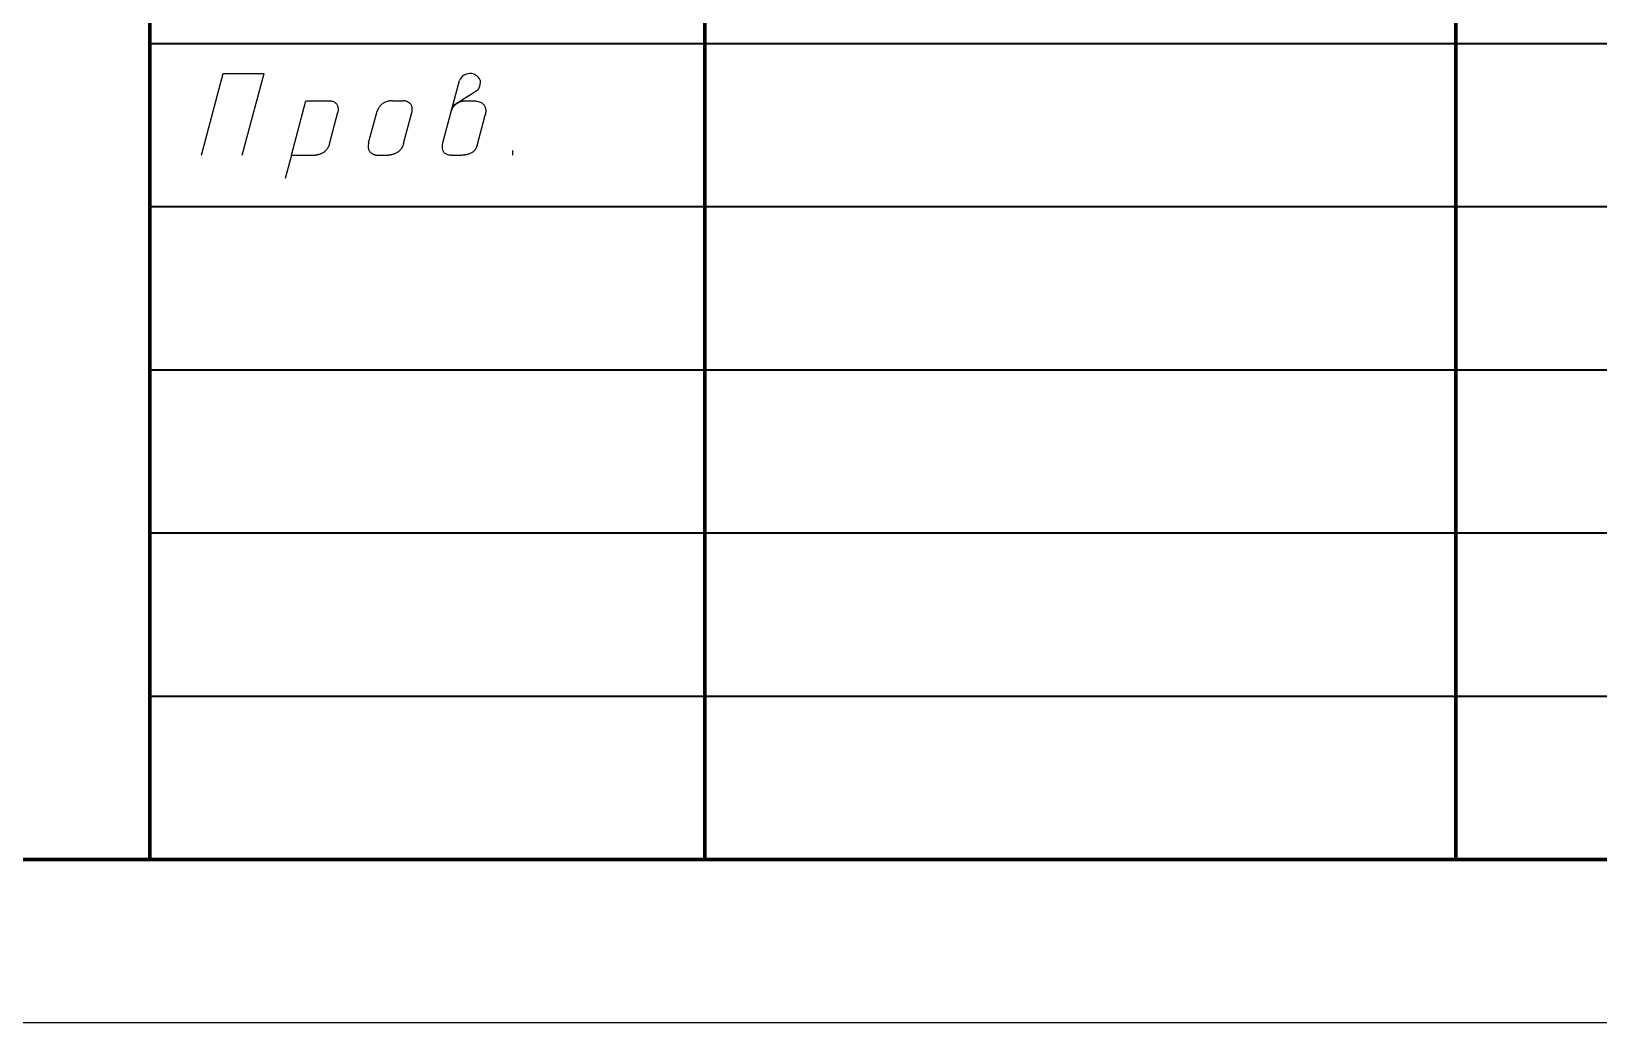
# Model space of a CAD drawing. Extents: x -103 to 643, y -127 to 210.
# Drawn here: x 52.4 to 124.4, y -105.2 to -59.7 of the extents above; entities that cross this region are included whole.
import ezdxf

# ---------------------------------------------------------------- set-up
doc = ezdxf.new("R2010")
doc.units = 0
doc.layers.get('0').update_dxf_attribs({"linetype": 'CONTINUOUS', "lineweight": 25})

msp = doc.modelspace()

# ---------------------------------------------------------------- linework, layer by layer
at = {"lineweight": 70}
for p, q in [((57.841, -97.728), (57.841, -15.228)), ((83.341, -97.728), (83.341, -15.228)), ((117.841, -97.728), (117.841, -15.228)), ((-72.659, -97.728), (335.341, -97.728))]:
    msp.add_line(p, q, dxfattribs=at)
at = {"lineweight": 35}
for p, q in [((57.841, -60.228), (155.341, -60.228)), ((57.841, -67.728), (155.341, -67.728)), ((57.841, -75.228), (155.341, -75.228)), ((57.841, -82.728), (155.341, -82.728)), ((57.841, -90.228), (155.341, -90.228))]:
    msp.add_line(p, q, dxfattribs=at)
at = {"linetype": 'CONTINUOUS', "lineweight": 25}
for p, q in [((60.218, -65.365), (61.223, -61.615)), ((61.223, -61.615), (63.098, -61.615)), ((62.093, -65.365), (63.098, -61.615)), ((71.322, -64.74), (72.072, -61.942)), ((72.868, -62.414), (71.757, -63.116)), ((72.868, -62.414), (72.867, -62.414)), ((72.867, -62.414), (72.867, -62.415)), ((72.867, -62.415), (72.868, -62.414)), ((72.87, -62.412), (72.868, -62.414)), ((72.873, -62.409), (72.87, -62.412)), ((72.877, -62.405), (72.873, -62.409)), ((72.882, -62.401), (72.877, -62.405)), ((72.887, -62.395), (72.882, -62.401)), ((72.893, -62.388), (72.887, -62.395)), ((72.9, -62.381), (72.893, -62.388)), ((72.907, -62.372), (72.9, -62.381)), ((72.914, -62.362), (72.907, -62.372)), ((72.922, -62.351), (72.914, -62.362)), ((72.93, -62.339), (72.922, -62.351)), ((72.938, -62.326), (72.93, -62.339)), ((72.946, -62.311), (72.938, -62.326)), ((72.954, -62.295), (72.946, -62.311)), ((72.962, -62.278), (72.954, -62.295)), ((72.97, -62.26), (72.962, -62.278)), ((72.978, -62.24), (72.97, -62.26)), ((72.985, -62.219), (72.978, -62.24)), ((72.992, -62.197), (72.985, -62.219)), ((72.998, -62.173), (72.992, -62.197)), ((73.004, -62.148), (72.998, -62.173)), ((73.01, -62.121), (73.004, -62.148)), ((73.014, -62.093), (73.01, -62.121)), ((73.018, -62.063), (73.014, -62.093)), ((73.021, -62.031), (73.018, -62.063)), ((73.023, -61.998), (73.021, -62.031)), ((73.024, -61.964), (73.023, -61.998)), ((73.024, -61.927), (73.024, -61.964)), ((64.348, -65.365), (65.018, -62.865)), ((65.018, -62.865), (66.053, -62.865)), ((66.053, -62.865), (66.106, -62.867)), ((66.106, -62.867), (66.155, -62.872)), ((66.155, -62.872), (66.2, -62.88)), ((66.2, -62.88), (66.241, -62.89)), ((66.241, -62.89), (66.278, -62.903)), ((66.278, -62.903), (66.311, -62.919)), ((66.311, -62.919), (66.341, -62.936)), ((66.341, -62.936), (66.368, -62.956)), ((66.368, -62.956), (66.392, -62.976)), ((66.392, -62.976), (66.412, -62.999)), ((66.412, -62.999), (66.43, -63.022)), ((66.43, -63.022), (66.446, -63.047)), ((66.446, -63.047), (66.459, -63.072)), ((66.459, -63.072), (66.469, -63.098)), ((66.469, -63.098), (66.478, -63.124)), ((66.478, -63.124), (66.485, -63.15)), ((66.485, -63.15), (66.49, -63.176)), ((66.49, -63.365), (66.488, -63.377)), ((66.49, -63.176), (66.494, -63.201)), ((66.492, -63.35), (66.49, -63.365)), ((66.494, -63.334), (66.492, -63.35)), ((66.494, -63.201), (66.496, -63.226)), ((66.496, -63.315), (66.494, -63.334)), ((66.496, -63.226), (66.498, -63.25)), ((66.497, -63.295), (66.496, -63.315)), ((66.498, -63.273), (66.497, -63.295)), ((66.498, -63.25), (66.498, -63.273)), ((67.9, -64.798), (68.289, -63.347)), ((68.291, -63.34), (68.289, -63.345)), ((68.289, -63.345), (68.289, -63.347)), ((68.293, -63.333), (68.291, -63.34)), ((68.296, -63.324), (68.293, -63.333)), ((68.301, -63.312), (68.296, -63.324)), ((68.306, -63.298), (68.301, -63.312)), ((68.313, -63.282), (68.306, -63.298)), ((68.321, -63.265), (68.313, -63.282)), ((68.33, -63.247), (68.321, -63.265)), ((68.34, -63.227), (68.33, -63.247)), ((68.352, -63.206), (68.34, -63.227)), ((68.366, -63.184), (68.352, -63.206)), ((68.381, -63.162), (68.366, -63.184)), ((68.398, -63.139), (68.381, -63.162)), ((68.416, -63.116), (68.398, -63.139)), ((68.436, -63.093), (68.416, -63.116)), ((68.459, -63.07), (68.436, -63.093)), ((68.482, -63.047), (68.459, -63.07)), ((68.508, -63.025), (68.482, -63.047)), ((68.536, -63.004), (68.508, -63.025)), ((68.567, -62.983), (68.536, -63.004)), ((68.599, -62.963), (68.567, -62.983)), ((68.633, -62.945), (68.599, -62.963)), ((68.67, -62.928), (68.633, -62.945)), ((68.709, -62.913), (68.67, -62.928)), ((68.751, -62.899), (68.709, -62.913)), ((68.795, -62.888), (68.751, -62.899)), ((68.842, -62.878), (68.795, -62.888)), ((68.891, -62.871), (68.842, -62.878)), ((68.943, -62.867), (68.891, -62.871)), ((68.998, -62.865), (68.943, -62.867)), ((68.998, -62.865), (69.467, -62.865)), ((69.468, -62.865), (69.467, -62.865)), ((69.472, -62.866), (69.468, -62.865)), ((69.479, -62.866), (69.472, -62.866)), ((69.489, -62.867), (69.479, -62.866)), ((69.502, -62.868), (69.489, -62.867)), ((69.517, -62.869), (69.502, -62.868)), ((69.534, -62.872), (69.517, -62.869)), ((69.553, -62.875), (69.534, -62.872)), ((69.573, -62.879), (69.553, -62.875)), ((69.595, -62.884), (69.573, -62.879)), ((69.618, -62.89), (69.595, -62.884)), ((69.641, -62.897), (69.618, -62.89)), ((69.665, -62.905), (69.641, -62.897)), ((69.689, -62.915), (69.665, -62.905)), ((69.713, -62.927), (69.689, -62.915)), ((69.737, -62.94), (69.713, -62.927)), ((69.76, -62.955), (69.737, -62.94)), ((69.782, -62.971), (69.76, -62.955)), ((69.804, -62.99), (69.782, -62.971)), ((69.824, -63.011), (69.804, -62.99)), ((69.842, -63.033), (69.824, -63.011)), ((69.859, -63.059), (69.842, -63.033)), ((69.873, -63.086), (69.859, -63.059)), ((69.885, -63.116), (69.873, -63.086)), ((69.881, -63.406), (69.893, -63.356)), ((69.894, -63.149), (69.885, -63.116)), ((69.893, -63.356), (69.901, -63.308)), ((69.901, -63.184), (69.894, -63.149)), ((69.904, -63.223), (69.901, -63.184)), ((69.901, -63.308), (69.904, -63.264)), ((69.904, -63.264), (69.904, -63.223)), ((71.684, -63.39), (71.698, -63.341)), ((71.698, -63.341), (71.715, -63.296)), ((71.715, -63.296), (71.733, -63.253)), ((71.733, -63.253), (71.753, -63.214)), ((71.753, -63.214), (71.774, -63.177)), ((71.774, -63.177), (71.797, -63.143)), ((71.797, -63.143), (71.821, -63.111)), ((71.821, -63.111), (71.846, -63.082)), ((71.846, -63.082), (71.872, -63.055)), ((71.872, -63.055), (71.899, -63.031)), ((71.899, -63.031), (71.927, -63.009)), ((71.927, -63.009), (71.954, -62.989)), ((71.954, -62.989), (71.983, -62.97)), ((71.983, -62.97), (72.011, -62.954)), ((72.011, -62.954), (72.039, -62.94)), ((72.039, -62.94), (72.068, -62.927)), ((72.068, -62.927), (72.096, -62.916)), ((72.096, -62.916), (72.123, -62.906)), ((72.123, -62.906), (72.15, -62.897)), ((72.15, -62.897), (72.176, -62.89)), ((72.176, -62.89), (72.202, -62.884)), ((72.202, -62.884), (72.226, -62.879)), ((72.226, -62.879), (72.249, -62.875)), ((72.249, -62.875), (72.271, -62.872)), ((72.271, -62.872), (72.291, -62.87)), ((72.291, -62.87), (72.31, -62.868)), ((72.31, -62.868), (72.327, -62.867)), ((72.327, -62.867), (72.342, -62.866)), ((72.342, -62.866), (72.354, -62.866)), ((72.354, -62.866), (72.365, -62.865)), ((72.365, -62.865), (72.373, -62.865)), ((72.373, -62.865), (72.683, -62.865)), ((72.683, -62.865), (72.753, -62.868)), ((72.753, -62.868), (72.817, -62.874)), ((72.817, -62.874), (72.876, -62.883)), ((72.876, -62.883), (72.93, -62.895)), ((72.93, -62.895), (72.979, -62.91)), ((72.979, -62.91), (73.023, -62.927)), ((73.023, -62.927), (73.063, -62.947)), ((73.063, -62.947), (73.099, -62.969)), ((73.099, -62.969), (73.131, -62.993)), ((73.131, -62.993), (73.159, -63.018)), ((73.159, -63.018), (73.183, -63.045)), ((73.183, -63.045), (73.204, -63.073)), ((73.204, -63.073), (73.222, -63.103)), ((73.222, -63.103), (73.237, -63.132)), ((73.237, -63.132), (73.25, -63.163)), ((73.25, -63.163), (73.26, -63.194)), ((73.26, -63.194), (73.267, -63.224)), ((73.267, -63.224), (73.273, -63.255)), ((73.273, -63.255), (73.277, -63.285)), ((73.277, -63.285), (73.279, -63.315)), ((73.279, -63.315), (73.279, -63.343)), ((73.279, -63.343), (73.279, -63.371)), ((66.098, -64.838), (66.484, -63.396)), ((66.485, -63.393), (66.484, -63.396)), ((66.484, -63.396), (66.484, -63.396)), ((66.486, -63.386), (66.485, -63.393)), ((66.488, -63.377), (66.486, -63.386)), ((69.498, -64.836), (69.881, -63.406)), ((72.883, -64.916), (73.253, -63.534)), ((73.255, -63.526), (73.253, -63.534)), ((73.258, -63.515), (73.255, -63.526)), ((73.261, -63.502), (73.258, -63.515)), ((73.265, -63.485), (73.261, -63.502)), ((73.268, -63.466), (73.265, -63.485)), ((73.272, -63.445), (73.268, -63.466)), ((73.275, -63.422), (73.272, -63.445)), ((73.277, -63.397), (73.275, -63.422)), ((73.279, -63.371), (73.277, -63.397)), ((67.9, -64.798), (67.888, -64.851)), ((71.305, -64.81), (71.309, -64.791)), ((71.309, -64.791), (71.313, -64.775)), ((71.313, -64.775), (71.317, -64.76)), ((71.317, -64.76), (71.32, -64.749)), ((71.32, -64.749), (71.322, -64.74)), ((64.348, -65.365), (64.061, -66.436)), ((64.348, -65.365), (65.448, -65.365)), ((65.45, -65.365), (65.448, -65.365)), ((65.456, -65.365), (65.45, -65.365)), ((65.463, -65.365), (65.456, -65.365)), ((65.474, -65.364), (65.463, -65.365)), ((65.487, -65.363), (65.474, -65.364)), ((65.502, -65.361), (65.487, -65.363)), ((65.519, -65.359), (65.502, -65.361)), ((65.538, -65.356), (65.519, -65.359)), ((65.558, -65.352), (65.538, -65.356)), ((65.581, -65.347), (65.558, -65.352)), ((65.604, -65.341), (65.581, -65.347)), ((65.629, -65.334), (65.604, -65.341)), ((65.655, -65.326), (65.629, -65.334)), ((65.682, -65.316), (65.655, -65.326)), ((65.709, -65.305), (65.682, -65.316)), ((65.737, -65.292), (65.709, -65.305)), ((65.765, -65.277), (65.737, -65.292)), ((65.793, -65.261), (65.765, -65.277)), ((65.822, -65.243), (65.793, -65.261)), ((65.85, -65.222), (65.822, -65.243)), ((65.878, -65.2), (65.85, -65.222)), ((65.905, -65.176), (65.878, -65.2)), ((65.931, -65.149), (65.905, -65.176)), ((65.957, -65.119), (65.931, -65.149)), ((65.982, -65.088), (65.957, -65.119)), ((66.005, -65.053), (65.982, -65.088)), ((66.027, -65.016), (66.005, -65.053)), ((66.048, -64.976), (66.027, -65.016)), ((66.066, -64.933), (66.048, -64.976)), ((66.083, -64.887), (66.066, -64.933)), ((66.098, -64.838), (66.083, -64.887)), ((67.88, -64.901), (67.876, -64.947)), ((67.876, -64.947), (67.876, -64.99)), ((67.876, -64.99), (67.879, -65.03)), ((67.879, -65.03), (67.886, -65.068)), ((67.888, -64.851), (67.88, -64.901)), ((67.886, -65.068), (67.895, -65.102)), ((67.895, -65.102), (67.908, -65.133)), ((67.908, -65.133), (67.923, -65.162)), ((67.923, -65.162), (67.94, -65.189)), ((67.94, -65.189), (67.958, -65.213)), ((67.958, -65.213), (67.979, -65.235)), ((67.979, -65.235), (68, -65.254)), ((68, -65.254), (68.023, -65.272)), ((68.023, -65.272), (68.046, -65.287)), ((68.046, -65.287), (68.07, -65.301)), ((68.07, -65.301), (68.093, -65.313)), ((68.093, -65.313), (68.117, -65.324)), ((68.117, -65.324), (68.14, -65.332)), ((68.14, -65.332), (68.162, -65.34)), ((68.162, -65.34), (68.184, -65.346)), ((68.184, -65.346), (68.204, -65.351)), ((68.204, -65.351), (68.222, -65.356)), ((68.222, -65.356), (68.238, -65.359)), ((68.238, -65.359), (68.253, -65.361)), ((68.253, -65.361), (68.265, -65.363)), ((68.265, -65.363), (68.274, -65.364)), ((68.274, -65.364), (68.28, -65.365)), ((68.282, -65.365), (68.277, -65.365)), ((68.277, -65.365), (68.795, -65.365)), ((68.28, -65.365), (68.282, -65.365)), ((68.282, -65.365), (68.282, -65.365)), ((68.8, -65.365), (68.795, -65.365)), ((68.808, -65.365), (68.8, -65.365)), ((68.819, -65.365), (68.808, -65.365)), ((68.833, -65.364), (68.819, -65.365)), ((68.848, -65.363), (68.833, -65.364)), ((68.866, -65.362), (68.848, -65.363)), ((68.886, -65.359), (68.866, -65.362)), ((68.908, -65.356), (68.886, -65.359)), ((68.931, -65.352), (68.908, -65.356)), ((68.955, -65.348), (68.931, -65.352)), ((68.981, -65.342), (68.955, -65.348)), ((69.008, -65.335), (68.981, -65.342)), ((69.036, -65.326), (69.008, -65.335)), ((69.065, -65.317), (69.036, -65.326)), ((69.094, -65.305), (69.065, -65.317)), ((69.123, -65.293), (69.094, -65.305)), ((69.153, -65.278), (69.123, -65.293)), ((69.183, -65.262), (69.153, -65.278)), ((69.213, -65.244), (69.183, -65.262)), ((69.242, -65.223), (69.213, -65.244)), ((69.271, -65.201), (69.242, -65.223)), ((69.3, -65.176), (69.271, -65.201)), ((69.327, -65.149), (69.3, -65.176)), ((69.354, -65.12), (69.327, -65.149)), ((69.379, -65.088), (69.354, -65.12)), ((69.403, -65.053), (69.379, -65.088)), ((69.426, -65.016), (69.403, -65.053)), ((69.447, -64.975), (69.426, -65.016)), ((69.466, -64.932), (69.447, -64.975)), ((69.483, -64.886), (69.466, -64.932)), ((69.498, -64.836), (69.483, -64.886)), ((71.287, -64.955), (71.289, -64.928)), ((71.287, -64.983), (71.287, -64.955)), ((71.287, -65.011), (71.287, -64.983)), ((71.289, -65.039), (71.287, -65.011)), ((71.289, -64.928), (71.291, -64.902)), ((71.293, -65.068), (71.289, -65.039)), ((71.291, -64.902), (71.294, -64.877)), ((71.298, -65.096), (71.293, -65.068)), ((71.294, -64.877), (71.298, -64.853)), ((71.298, -64.853), (71.301, -64.831)), ((71.304, -65.124), (71.298, -65.096)), ((71.301, -64.831), (71.305, -64.81)), ((71.313, -65.152), (71.304, -65.124)), ((71.323, -65.178), (71.313, -65.152)), ((71.336, -65.204), (71.323, -65.178)), ((71.352, -65.229), (71.336, -65.204)), ((71.369, -65.252), (71.352, -65.229)), ((71.39, -65.274), (71.369, -65.252)), ((71.413, -65.293), (71.39, -65.274)), ((71.44, -65.311), (71.413, -65.293)), ((71.469, -65.327), (71.44, -65.311)), ((71.502, -65.34), (71.469, -65.327)), ((71.539, -65.351), (71.502, -65.34)), ((71.579, -65.359), (71.539, -65.351)), ((71.623, -65.364), (71.579, -65.359)), ((71.671, -65.365), (71.623, -65.364)), ((71.671, -65.365), (72.177, -65.365)), ((72.188, -65.365), (72.177, -65.365)), ((72.202, -65.365), (72.188, -65.365)), ((72.217, -65.365), (72.202, -65.365)), ((72.234, -65.364), (72.217, -65.365)), ((72.254, -65.363), (72.234, -65.364)), ((72.274, -65.362), (72.254, -65.363)), ((72.297, -65.36), (72.274, -65.362)), ((72.32, -65.358), (72.297, -65.36)), ((72.345, -65.354), (72.32, -65.358)), ((72.37, -65.35), (72.345, -65.354)), ((72.397, -65.345), (72.37, -65.35)), ((72.424, -65.339), (72.397, -65.345)), ((72.452, -65.332), (72.424, -65.339)), ((72.481, -65.324), (72.452, -65.332)), ((72.509, -65.314), (72.481, -65.324)), ((72.538, -65.304), (72.509, -65.314)), ((72.567, -65.291), (72.538, -65.304)), ((72.595, -65.277), (72.567, -65.291)), ((72.624, -65.262), (72.595, -65.277)), ((72.651, -65.245), (72.624, -65.262)), ((72.679, -65.226), (72.651, -65.245)), ((72.705, -65.205), (72.679, -65.226)), ((72.73, -65.182), (72.705, -65.205)), ((72.755, -65.157), (72.73, -65.182)), ((72.778, -65.13), (72.755, -65.157)), ((72.8, -65.1), (72.778, -65.13)), ((72.82, -65.068), (72.8, -65.1)), ((72.839, -65.034), (72.82, -65.068)), ((72.856, -64.997), (72.839, -65.034)), ((72.87, -64.958), (72.856, -64.997)), ((72.883, -64.916), (72.87, -64.958)), ((74.529, -65.365), (74.529, -65.157))]:
    msp.add_line(p, q, dxfattribs=at)
msp.add_line((-102.659, -105.228), (342.841, -105.228))
msp.add_arc((72.551, -62.128), 0.513, 22.98646, 158.77415, dxfattribs=at)

doc.saveas('drawing.dxf')
